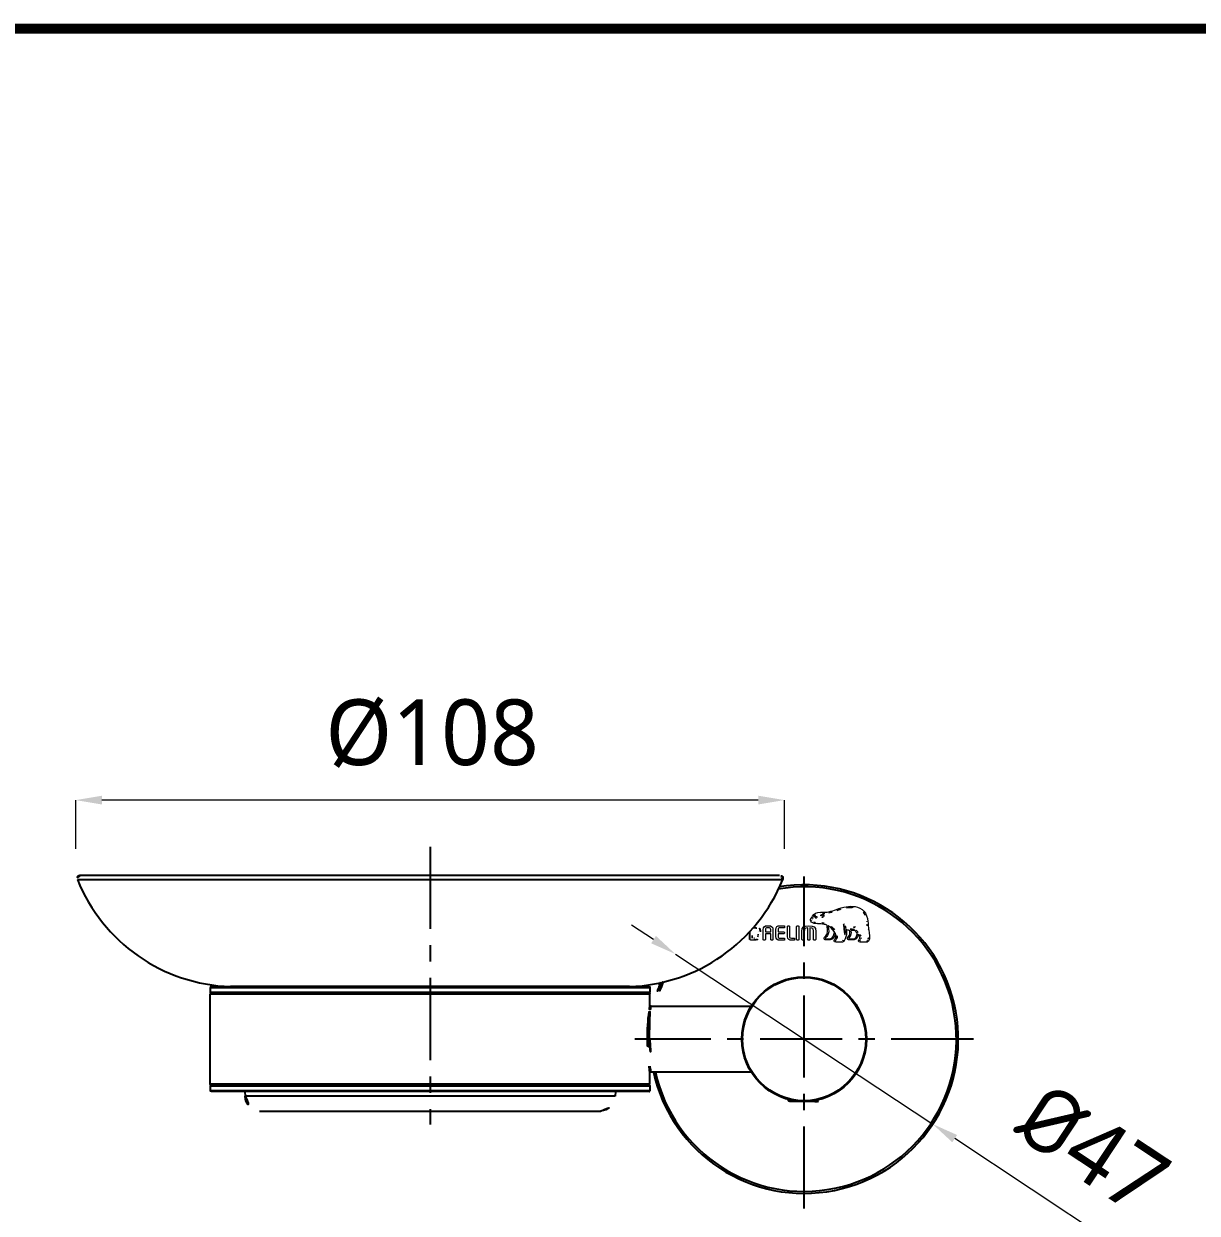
# Model space of a CAD drawing. Extents: x 16296675204 to 16296683393, y -37409618576 to -37409617244.
# Drawn here: x 16296676252.1 to 16296676430.9, y -37409618035.6 to -37409617854.4 of the extents above; entities that cross this region are included whole.
import ezdxf

# ---------------------------------------------------------------- set-up
doc = ezdxf.new("R2010")
doc.units = 0
doc.header["$LTSCALE"] = 10
doc.header["$MEASUREMENT"] = 0
doc.header["$PDMODE"] = 3
doc.header["$PDSIZE"] = -10
doc.linetypes.add('CENTER', pattern=[2, 1.25, -0.25, 0.25, -0.25])
doc.layers.get('0').update_dxf_attribs({"linetype": 'CONTINUOUS'})
doc.layers.get('DEFPOINTS').update_dxf_attribs({"linetype": 'CONTINUOUS'})
doc.layers.add('DEFAULT_1', color=7, linetype='CENTER')
doc.layers.add('레이어 1', color=7, linetype='CONTINUOUS', lineweight=0)
doc.styles.add('Daelim Dimension', font='NanumGothic.ttf')
doc.dimstyles.new('DEFAULT', dxfattribs={"dimscale": 2, "dimtxt": 2, "dimasz": 2, "dimexe": 0, "dimexo": 2, "dimgap": 1, "dimtad": 1, "dimdec": 1, "dimzin": 9, "dimdsep": 46, "dimtxsty": 'Daelim Dimension', "dimcen": 0.5, "dimclrd": 252, "dimclre": 252, "dimclrt": 3, "dimadec": 1, "dimazin": 0, "dimtfac": 1, "dimtdec": 1, "dimtix": 1, "dimtmove": 0, "dimatfit": 3, "dimfxl": 1, "dimtolj": 1, "dimtzin": 1, "dimlwd": 9, "dimlwe": 9, "dimarcsym": 0})

# ---------------------------------------------------------------- blocks, each defined once
blk = doc.blocks.new('*D19')
at = {"color": 5, "lineweight": 9, "transparency": 16777216}
for p, q in [((16296676259.98761, -37409617980.124832), (16296676259.98761, -37409617972.705841)), ((16296676363.98761, -37409617972.705841), (16296676263.98761, -37409617972.705841)), ((16296676367.98761, -37409617980.124832), (16296676367.98761, -37409617972.705841))]:
    blk.add_line(p, q, dxfattribs=at)
at = {"color": 5, "transparency": 16777216}
for points in [[(16296676263.98761, -37409617972.039177), (16296676263.98761, -37409617973.372513), (16296676259.98761, -37409617972.705841)], [(16296676363.98761, -37409617972.039177), (16296676363.98761, -37409617973.372513), (16296676367.98761, -37409617972.705841)]]:
    blk.add_solid(points, dxfattribs=at)
at = {"layer": 'DEFPOINTS', "color": 0, "transparency": 16777216}
for p in [(16296676259.98761, -37409617972.705841), (16296676259.98761, -37409617984.124832), (16296676367.98761, -37409617984.124832)]:
    blk.add_point(p, dxfattribs=at)
at = {"color": 7, "transparency": 16777216, "insert": (16296676314.30879, -37409617957.372513), "char_height": 10, "attachment_point": 2, "line_spacing_factor": 0.9, "style": 'Daelim Dimension'}
blk.add_mtext('\\A1;%%c108', dxfattribs=at)
blk = doc.blocks.new('*D20')
at = {"color": 5, "lineweight": 9, "transparency": 16777216}
for p, q in [((16296676348.04273, -37409617993.966232), (16296676344.705299, -37409617991.761353)), ((16296676351.380171, -37409617996.17112), (16296676390.595051, -37409618022.078529)), ((16296676420.80625, -37409618042.037643), (16296676393.932489, -37409618024.283417))]:
    blk.add_line(p, q, dxfattribs=at)
at = {"color": 5, "transparency": 16777216}
for points in [[(16296676348.41021, -37409617993.409988), (16296676347.675249, -37409617994.522476), (16296676351.380171, -37409617996.17112)], [(16296676394.299971, -37409618023.727173), (16296676393.565001, -37409618024.839661), (16296676390.595051, -37409618022.078529)]]:
    blk.add_solid(points, dxfattribs=at)
at = {"layer": 'DEFPOINTS', "color": 0, "transparency": 16777216}
for p in [(16296676351.380171, -37409617996.17112), (16296676390.595051, -37409618022.078529)]:
    blk.add_point(p, dxfattribs=at)
at = {"color": 7, "transparency": 16777216, "insert": (16296676427.58959, -37409618028.141693), "char_height": 10, "attachment_point": 3, "rotation": 326.549155, "line_spacing_factor": 0.9, "style": 'Daelim Dimension'}
blk.add_mtext('\\A1;{\\fISOCPEUR|b0|i0|c0|p34;%%C}47', dxfattribs=at)

msp = doc.modelspace()

# ---------------------------------------------------------------- linework, layer by layer
at = {"color": 9, "linetype": 'Continuous'}
for p, q in [((16296676260.2519, -37409617984.811096), (16296676367.72332, -37409617984.811096)), ((16296676280.48761, -37409618001.244827), (16296676347.48761, -37409618001.244827)), ((16296676347.48761, -37409618002.004837), (16296676280.48761, -37409618002.004837)), ((16296676344.382441, -37409618001.113121), (16296676283.592779, -37409618001.113121)), ((16296676280.48761, -37409618002.244827), (16296676347.48761, -37409618002.244827)), ((16296676347.48123, -37409618005.013206), (16296676347.47916, -37409618005.029297)), ((16296676347.480881, -37409618013.23378), (16296676347.48283, -37409618013.248894)), ((16296676347.48761, -37409618016.004837), (16296676280.48761, -37409618016.004837)), ((16296676280.48761, -37409618016.244827), (16296676347.48761, -37409618016.244827)), ((16296676347.48761, -37409618017.004837), (16296676280.48761, -37409618017.004837)), ((16296676342.169451, -37409618017.821587), (16296676285.805771, -37409618017.821587))]:
    msp.add_line(p, q, dxfattribs=at)
at = {"color": 7, "linetype": 'Continuous'}
for p, q in [((16296676260.7159, -37409617984.124832), (16296676367.25931, -37409617984.124832)), ((16296676280.48761, -37409618001.244827), (16296676280.48761, -37409618002.004837)), ((16296676280.607611, -37409618001.124832), (16296676347.367611, -37409618001.124832)), ((16296676347.48761, -37409618001.244827), (16296676347.48761, -37409618002.004837)), ((16296676280.48761, -37409618016.004837), (16296676280.48761, -37409618002.244827)), ((16296676280.607611, -37409618002.124832), (16296676347.367611, -37409618002.124832)), ((16296676347.48761, -37409618004.004471), (16296676347.48761, -37409618002.244827)), ((16296676347.607611, -37409618004.124832), (16296676362.91124, -37409618004.124832)), ((16296676347.48761, -37409618016.004837), (16296676347.48761, -37409618014.245193)), ((16296676347.607611, -37409618014.124832), (16296676362.910339, -37409618014.124832)), ((16296676280.48761, -37409618016.244827), (16296676280.48761, -37409618017.004837)), ((16296676280.607611, -37409618016.124832), (16296676347.367611, -37409618016.124832)), ((16296676347.48761, -37409618016.244827), (16296676347.48761, -37409618017.004837)), ((16296676347.367611, -37409618017.124832), (16296676280.607611, -37409618017.124832)), ((16296676285.750771, -37409618017.124832), (16296676285.805771, -37409618017.821587)), ((16296676342.224449, -37409618017.124832), (16296676342.169451, -37409618017.821587)), ((16296676368.58761, -37409618018.345963), (16296676368.59775, -37409618018.334259)), ((16296676368.58761, -37409618018.503601), (16296676368.58761, -37409618018.346024)), ((16296676368.59775, -37409618018.334267), (16296676368.62443, -37409618018.318802)), ((16296676373.004459, -37409618018.384827), (16296676373.004459, -37409618018.517838)), ((16296676287.997169, -37409618020.106667), (16296676339.97805, -37409618020.106667)), ((16296676368.786671, -37409618018.624832), (16296676368.597651, -37409618018.515198)), ((16296676369.809731, -37409618018.524834), (16296676368.62059, -37409618018.524834)), ((16296676373.189051, -37409618018.624832), (16296676368.78628, -37409618018.624832)), ((16296676372.99259, -37409618018.510941), (16296676373.188789, -37409618018.624832))]:
    msp.add_line(p, q, dxfattribs=at)
at = {"color": 1, "linetype": 'CENTER'}
for p, q in [((16296676370.98761, -37409618034.953918), (16296676370.98761, -37409617984.333054)), ((16296676396.77536, -37409618009.124832), (16296676345.19985, -37409618009.124832))]:
    msp.add_line(p, q, dxfattribs=at)
at = {"color": 252, "ltscale": 0.5}
msp.add_line((16296676362.740471, -37409617993.921432), (16296676362.740471, -37409617992.716179), dxfattribs=at)
at = {"color": 252}
msp.add_line((16296676374.92198, -37409617994.007347), (16296676374.92198, -37409617994.007347), dxfattribs=at)
at = {"color": 5, "linetype": 'ByBlock', "lineweight": 200, "const_width": 1.5}
msp.add_lwpolyline([(16296675941.552361, -37409618300.677841), (16296676571.552361, -37409618300.677841), (16296676571.552361, -37409617855.177841), (16296675941.552361, -37409617855.177841)], close=True, dxfattribs=at)
at = {"color": 7, "linetype": 'Continuous'}
msp.add_circle((16296676370.98761, -37409618009.124832), 9.5, dxfattribs=at)
at = {"color": 9, "linetype": 'Continuous'}
msp.add_circle((16296676370.98761, -37409618009.124832), 9.38, dxfattribs=at)
at = {"color": 7, "linetype": 'Continuous'}
for centre, radius, start, end in [((16296676260.7159, -37409617984.624832), 0.5, 90, 201.87255799), ((16296676284.38031, -37409617975.125053), 26, 201.87255799, 268.26432189), ((16296676343.59491, -37409617975.125053), 26, 271.73567811, 338.12744201), ((16296676370.98761, -37409618009.124832), 23.5, 192.312838, 99.458729), ((16296676367.25931, -37409617984.624832), 0.5, 338.12744201, 90), ((16296676280.607611, -37409618001.244827), 0.12, 90, 180), ((16296676280.607611, -37409618002.004837), 0.12, 180, 270), ((16296676283.562481, -37409618002.112663), 1, 85.07314535, 88.26432189), ((16296676344.412729, -37409618002.112663), 1, 91.73567811, 94.92685465), ((16296676347.367611, -37409618001.244827), 0.12, 0, 90), ((16296676347.367611, -37409618002.004837), 0.12, 270, 0), ((16296676370.98761, -37409618009.124832), 23.5, 158.37595452, 167.68806277), ((16296676280.607611, -37409618002.244827), 0.12, 90, 180), ((16296676347.367611, -37409618002.244827), 0.12, 0, 90), ((16296676280.607611, -37409618016.004837), 0.12, 180, 270), ((16296676280.607611, -37409618016.244827), 0.12, 90, 180), ((16296676347.367611, -37409618016.004837), 0.12, 270, 0), ((16296676347.367611, -37409618016.244827), 0.12, 0, 90), ((16296676280.607611, -37409618017.004837), 0.12, 180, 270), ((16296676288.298019, -37409618017.624832), 2.5, 184.51412034, 263.08812195), ((16296676339.6772, -37409618017.624832), 2.5, 276.91187805, 355.48587966), ((16296676347.367611, -37409618017.004837), 0.12, 270, 0)]:
    msp.add_arc(centre, radius, start, end, dxfattribs=at)
at = {"color": 9, "linetype": 'Continuous'}
for centre, radius, start, end in [((16296676370.98761, -37409618009.124832), 23.2, 192.47440056, 99.98779793), ((16296676370.98761, -37409618009.124832), 23.2, 157.81386651, 167.52514902), ((16296676380.375561, -37409618009.247368), 33.165724, 172.6932121, 172.89501778), ((16296676380.50338, -37409618009.263901), 33.294604, 172.44370348, 172.66501808), ((16296676380.4328, -37409618008.996201), 33.22327, 187.35437923, 187.55496777)]:
    msp.add_arc(centre, radius, start, end, dxfattribs=at)
at = {"color": 2, "linetype": 'Continuous'}
msp.add_arc((16296676370.98761, -37409618009.124832), 23.5, 180, 192.312838, dxfattribs=at)
at = {"color": 9, "linetype": 'Continuous'}
for points, knots in [([(16296676347.361469, -37409618004.915367), (16296676347.189871, -37409618006.28624), (16296676347.00878, -37409618009.071831), (16296676347.18026, -37409618011.85836), (16296676347.351021, -37409618013.249908)], [0, 0, 0, 0, 0.4963342329, 1, 1, 1, 1]), ([(16296676347.46451, -37409618005.145233), (16296676347.29562, -37409618006.500183), (16296676347.128281, -37409618009.20507), (16296676347.31045, -37409618011.908501), (16296676347.480881, -37409618013.23378)], [0, 0, 0, 0, 0.5054110626, 1, 1, 1, 1]), ([(16296676347.48761, -37409618004.004837), (16296676347.487169, -37409618004.009804), (16296676347.48344, -37409618004.029343), (16296676347.47756, -37409618004.07341), (16296676347.466299, -37409618004.146271), (16296676347.444019, -37409618004.299812), (16296676347.407301, -37409618004.559174), (16296676347.37779, -37409618004.784973), (16296676347.361469, -37409618004.915367)], [0, 0, 0, 0, 0.0162675511, 0.0647858604, 0.14515217, 0.2568405208, 0.5711459252, 1, 1, 1, 1]), ([(16296676347.6077, -37409618004.124771), (16296676347.60577, -37409618004.141144), (16296676347.594259, -37409618004.205704), (16296676347.573681, -37409618004.350273), (16296676347.538151, -37409618004.58741), (16296676347.51239, -37409618004.776398), (16296676347.4979, -37409618004.885674)], [0, 0, 0, 0, 0.0643113498, 0.2557192891, 0.5698796978, 1, 1, 1, 1]), ([(16296676347.351021, -37409618013.249908), (16296676347.368481, -37409618013.392143), (16296676347.40023, -37409618013.638672), (16296676347.43997, -37409618013.921944), (16296676347.464319, -37409618014.089897), (16296676347.476549, -37409618014.169708), (16296676347.483141, -37409618014.217972), (16296676347.487061, -37409618014.239403), (16296676347.48761, -37409618014.244827)], [0, 0, 0, 0, 0.4280467048, 0.7425219281, 0.8544528029, 0.935024725, 0.9836777937, 1, 1, 1, 1]), ([(16296676347.497919, -37409618013.364197), (16296676347.512409, -37409618013.473473), (16296676347.53863, -37409618013.662376), (16296676347.57275, -37409618013.899689), (16296676347.595739, -37409618014.043823), (16296676347.604731, -37409618014.108704), (16296676347.6077, -37409618014.124893)], [0, 0, 0, 0, 0.4302636852, 0.7444132878, 0.9357431255, 1, 1, 1, 1])]:
    msp.add_open_spline(points, degree=3, knots=knots, dxfattribs=at)
at = {"color": 7, "linetype": 'Continuous'}
for points, knots in [([(16296676347.60771, -37409618004.124771), (16296676347.57707, -37409618004.12471), (16296676347.513109, -37409618004.099327), (16296676347.48774, -37409618004.03537), (16296676347.487671, -37409618004.004738)], [0, 0, 0, 0, 0.4999999972, 1, 1, 1, 1]), ([(16296676347.60771, -37409618014.124893), (16296676347.57707, -37409618014.124962), (16296676347.513109, -37409618014.150337), (16296676347.48774, -37409618014.214287), (16296676347.487671, -37409618014.244926)], [0, 0, 0, 0, 0.4999999972, 1, 1, 1, 1]), ([(16296676369.33884, -37409618018.449539), (16296676369.28265, -37409618018.445427), (16296676369.176519, -37409618018.43734), (16296676369.027269, -37409618018.424568), (16296676368.89826, -37409618018.411827), (16296676368.804079, -37409618018.40078), (16296676368.73987, -37409618018.391708), (16296676368.7003, -37409618018.385307), (16296676368.66662, -37409618018.378929), (16296676368.638901, -37409618018.372589), (16296676368.61721, -37409618018.366287), (16296676368.603001, -37409618018.360764), (16296676368.594851, -37409618018.35601), (16296676368.590031, -37409618018.352249), (16296676368.58761, -37409618018.348358), (16296676368.58761, -37409618018.345963)], [0, 0, 0, 0, 0.2210886036, 0.4176972745, 0.5878398989, 0.7298233461, 0.7898143902, 0.8422921218, 0.88714771, 0.9243199216, 0.9538144889, 0.975743376, 0.9840006273, 0.9906047704, 1, 1, 1, 1]), ([(16296676368.58761, -37409618018.5037), (16296676368.58761, -37409618018.505814), (16296676368.589491, -37409618018.509262), (16296676368.593439, -37409618018.512733), (16296676368.59613, -37409618018.514488), (16296676368.597651, -37409618018.515373)], [0, 0, 0, 0, 0.3988220225, 0.6685054663, 1, 1, 1, 1]), ([(16296676368.597651, -37409618018.515373), (16296676368.6008, -37409618018.517189), (16296676368.608351, -37409618018.52066), (16296676368.616171, -37409618018.523407), (16296676368.62059, -37409618018.524834)], [0, 0, 0, 0, 0.438667632, 1, 1, 1, 1]), ([(16296676368.62059, -37409618018.524834), (16296676368.64159, -37409618018.533981), (16296676368.68906, -37409618018.551743), (16296676368.768539, -37409618018.576218), (16296676368.86272, -37409618018.601082), (16296676368.930599, -37409618018.616837), (16296676368.966881, -37409618018.624832)], [0, 0, 0, 0, 0.1904036283, 0.4208155525, 0.6911478021, 1, 1, 1, 1]), ([(16296676373.008341, -37409618018.624832), (16296676372.94132, -37409618018.619591), (16296676372.789801, -37409618018.609779), (16296676372.42716, -37409618018.590981), (16296676372.131479, -37409618018.579132), (16296676371.92033, -37409618018.571121)], [0, 0, 0, 0, 0.1851051448, 0.4181060114, 1, 1, 1, 1]), ([(16296676372.6416, -37409618018.447258), (16296676372.68535, -37409618018.45208), (16296676372.74753, -37409618018.459473), (16296676372.82559, -37409618018.470627), (16296676372.873619, -37409618018.478493), (16296676372.914261, -37409618018.486328), (16296676372.94739, -37409618018.49411), (16296676372.97286, -37409618018.501823), (16296676372.987049, -37409618018.507767), (16296676372.99259, -37409618018.511002)], [0, 0, 0, 0, 0.3689692793, 0.5248866021, 0.6610483903, 0.7768690108, 0.8718969416, 0.9461311498, 1, 1, 1, 1])]:
    msp.add_open_spline(points, degree=3, knots=knots, dxfattribs=at)
at = {"layer": 'DEFAULT_1', "color": 7, "linetype": 'CENTER'}
msp.add_line((16296676313.98761, -37409617979.811096), (16296676313.98761, -37409618022.15509), dxfattribs=at)
at = {"layer": '레이어 1', "color": 252}
for points, knots in [([(16296676380.949699, -37409617993.548843), (16296676380.94948, -37409617993.547203), (16296676380.81403, -37409617992.361656), (16296676380.81403, -37409617992.361656), (16296676380.763889, -37409617992.00737), (16296676380.75666, -37409617991.818443), (16296676380.750139, -37409617991.650993), (16296676380.750139, -37409617991.650993), (16296676380.71661, -37409617991.182922), (16296676380.71661, -37409617991.182602), (16296676380.645269, -37409617990.541946), (16296676380.437929, -37409617990.024467), (16296676380.10006, -37409617989.646057), (16296676379.370199, -37409617988.825996), (16296676378.230869, -37409617988.817352), (16296676377.403259, -37409617988.953796), (16296676376.8957, -37409617989.037743), (16296676376.410549, -37409617989.203339), (16296676375.941509, -37409617989.363762), (16296676375.941509, -37409617989.363762), (16296676375.92639, -37409617989.369133), (16296676375.92639, -37409617989.369133), (16296676375.55971, -37409617989.494164), (16296676375.143591, -37409617989.636543), (16296676374.73527, -37409617989.723534), (16296676374.454729, -37409617989.783493), (16296676374.10339, -37409617989.786217), (16296676373.79303, -37409617989.787857), (16296676373.79303, -37409617989.787857), (16296676373.485861, -37409617989.791603), (16296676373.485861, -37409617989.791603), (16296676372.895611, -37409617989.806183), (16296676372.49358, -37409617990.010559), (16296676372.29052, -37409617990.398827), (16296676372.29052, -37409617990.398827), (16296676372.28137, -37409617990.415581), (16296676372.28137, -37409617990.415581), (16296676372.24778, -37409617990.474449), (16296676372.197969, -37409617990.524422), (16296676372.15337, -37409617990.56913), (16296676372.104219, -37409617990.618668), (16296676372.04882, -37409617990.674217), (16296676372.006519, -37409617990.746101), (16296676371.96405, -37409617990.818123), (16296676371.942631, -37409617990.891098), (16296676371.942631, -37409617990.962761), (16296676371.942631, -37409617991.023041), (16296676371.95775, -37409617991.082207), (16296676371.98811, -37409617991.138763), (16296676372.11359, -37409617991.375687), (16296676372.4715, -37409617991.503578), (16296676372.685089, -37409617991.518806), (16296676372.685089, -37409617991.518806), (16296676372.9995, -37409617991.538551), (16296676373.007, -37409617991.5392), (16296676373.32136, -37409617991.556953), (16296676373.751881, -37409617991.581833), (16296676374.00322, -37409617991.626213), (16296676374.150181, -37409617991.652184), (16296676374.31719, -37409617991.704903), (16296676374.47105, -37409617991.777328), (16296676374.48201, -37409617991.81723), (16296676374.561899, -37409617992.172401), (16296676374.561899, -37409617992.609009), (16296676374.561899, -37409617992.609009), (16296676374.5585, -37409617992.747528), (16296676374.5585, -37409617992.747528), (16296676374.53533, -37409617993.207901), (16296676374.33462, -37409617993.368767), (16296676374.18755, -37409617993.486473), (16296676374.17264, -37409617993.498207), (16296676374.041571, -37409617993.607033), (16296676374.03215, -37409617993.737984), (16296676374.025471, -37409617993.812073), (16296676374.046671, -37409617993.879578), (16296676374.09166, -37409617993.928123), (16296676374.140421, -37409617993.980721), (16296676374.21456, -37409617994.007347), (16296676374.311609, -37409617994.007347), (16296676374.311609, -37409617994.007347), (16296676374.950279, -37409617994.007347), (16296676374.950279, -37409617994.007347), (16296676375.42831, -37409617994.007347), (16296676375.664801, -37409617993.492622), (16296676375.73674, -37409617993.010422), (16296676375.73674, -37409617993.010422), (16296676375.73822, -37409617992.942589), (16296676375.73822, -37409617992.942589), (16296676375.73822, -37409617992.942589), (16296676375.757959, -37409617992.976562), (16296676375.757959, -37409617992.976562), (16296676375.81926, -37409617993.112999), (16296676375.85615, -37409617993.27607), (16296676375.85615, -37409617993.398911), (16296676375.85615, -37409617993.571297), (16296676375.802771, -37409617993.721878), (16296676375.701401, -37409617993.834084), (16296676375.675819, -37409617993.859413), (16296676375.547979, -37409617993.991913), (16296676375.547979, -37409617994.124184), (16296676375.547979, -37409617994.124184), (16296676375.549129, -37409617994.145988), (16296676375.549129, -37409617994.145988), (16296676375.567261, -37409617994.302261), (16296676375.693729, -37409617994.37207), (16296676375.811211, -37409617994.37207), (16296676375.811211, -37409617994.37207), (16296676376.71883, -37409617994.37207), (16296676376.71883, -37409617994.37207), (16296676376.88265, -37409617994.37207), (16296676377.013229, -37409617994.298309), (16296676377.09712, -37409617994.159142), (16296676377.328079, -37409617993.775688), (16296676377.44512, -37409617993.359253), (16296676377.44512, -37409617992.921768), (16296676377.44512, -37409617992.785217), (16296676377.432249, -37409617992.639473), (16296676377.40704, -37409617992.488243), (16296676377.40704, -37409617992.488243), (16296676377.40485, -37409617992.476181), (16296676377.40485, -37409617992.476181), (16296676377.40485, -37409617992.476181), (16296676377.416901, -37409617992.478699), (16296676377.416901, -37409617992.478699), (16296676377.5261, -37409617992.499847), (16296676377.701771, -37409617992.530312), (16296676377.918871, -37409617992.553772), (16296676377.918871, -37409617992.553772), (16296676377.925171, -37409617992.554527), (16296676377.925171, -37409617992.554527), (16296676377.925171, -37409617992.554527), (16296676377.95438, -37409617992.720886), (16296676377.95438, -37409617992.720886), (16296676377.95438, -37409617992.720886), (16296676377.960791, -37409617992.760353), (16296676377.960791, -37409617992.761002), (16296676377.960791, -37409617992.761002), (16296676377.96944, -37409617992.90818), (16296676377.96944, -37409617992.90818), (16296676377.96944, -37409617993.261391), (16296676377.80901, -37409617993.415031), (16296676377.722759, -37409617993.497437), (16296676377.72155, -37409617993.498543), (16296676377.601231, -37409617993.620827), (16296676377.58819, -37409617993.729317), (16296676377.58819, -37409617993.729317), (16296676377.584021, -37409617993.762642), (16296676377.584021, -37409617993.762642), (16296676377.584021, -37409617993.79673), (16296676377.592779, -37409617993.863571), (16296676377.652399, -37409617993.925163), (16296676377.704901, -37409617993.979851), (16296676377.78616, -37409617994.007347), (16296676377.894211, -37409617994.007347), (16296676377.894211, -37409617994.007347), (16296676378.60128, -37409617994.007347), (16296676378.60128, -37409617994.007347), (16296676379.030701, -37409617994.007347), (16296676379.15996, -37409617993.46138), (16296676379.21207, -37409617993.155411), (16296676379.21207, -37409617993.155411), (16296676379.214479, -37409617993.123848), (16296676379.214479, -37409617993.123848), (16296676379.214479, -37409617993.123848), (16296676379.23147, -37409617993.146973), (16296676379.23147, -37409617993.146973), (16296676379.330481, -37409617993.273438), (16296676379.41733, -37409617993.41404), (16296676379.459129, -37409617993.501503), (16296676379.48111, -37409617993.546967), (16296676379.492941, -37409617993.597504), (16296676379.492941, -37409617993.648117), (16296676379.492941, -37409617993.648117), (16296676379.47694, -37409617993.750473), (16296676379.47694, -37409617993.750473), (16296676379.46039, -37409617993.806038), (16296676379.42248, -37409617993.857224), (16296676379.385389, -37409617993.906754), (16296676379.330971, -37409617993.97744), (16296676379.27486, -37409617994.050751), (16296676379.27486, -37409617994.13974), (16296676379.27486, -37409617994.13974), (16296676379.280121, -37409617994.188728), (16296676379.280121, -37409617994.188728), (16296676379.305981, -37409617994.306847), (16296676379.401711, -37409617994.37207), (16296676379.54949, -37409617994.37207), (16296676379.54949, -37409617994.37207), (16296676380.457979, -37409617994.37207), (16296676380.457979, -37409617994.37207), (16296676380.477921, -37409617994.37207), (16296676380.65546, -37409617994.367683), (16296676380.794519, -37409617994.217216), (16296676380.905531, -37409617994.097), (16296676380.959459, -37409617993.931732), (16296676380.959459, -37409617993.712334), (16296676380.959459, -37409617993.712334), (16296676380.94981, -37409617993.549606), (16296676380.949699, -37409617993.548843)], [0, 0, 0, 0, 1, 1, 1, 2, 2, 2, 3, 3, 3, 4, 4, 4, 5, 5, 5, 6, 6, 6, 7, 7, 7, 8, 8, 8, 9, 9, 9, 10, 10, 10, 11, 11, 11, 12, 12, 12, 13, 13, 13, 14, 14, 14, 15, 15, 15, 16, 16, 16, 17, 17, 17, 18, 18, 18, 19, 19, 19, 20, 20, 20, 21, 21, 21, 22, 22, 22, 23, 23, 23, 24, 24, 24, 25, 25, 25, 26, 26, 26, 27, 27, 27, 28, 28, 28, 29, 29, 29, 30, 30, 30, 31, 31, 31, 32, 32, 32, 33, 33, 33, 34, 34, 34, 35, 35, 35, 36, 36, 36, 37, 37, 37, 38, 38, 38, 39, 39, 39, 40, 40, 40, 41, 41, 41, 42, 42, 42, 43, 43, 43, 44, 44, 44, 45, 45, 45, 46, 46, 46, 47, 47, 47, 48, 48, 48, 49, 49, 49, 50, 50, 50, 51, 51, 51, 52, 52, 52, 53, 53, 53, 54, 54, 54, 55, 55, 55, 56, 56, 56, 57, 57, 57, 58, 58, 58, 59, 59, 59, 60, 60, 60, 61, 61, 61, 62, 62, 62, 63, 63, 63, 64, 64, 64, 65, 65, 65, 66, 66, 66, 66]), ([(16296676372.66964, -37409617990.48288), (16296676372.66964, -37409617990.48288), (16296676372.8018, -37409617990.423157), (16296676372.96553, -37409617990.486267), (16296676372.96553, -37409617990.486267), (16296676372.9858, -37409617990.494926), (16296676372.959391, -37409617990.53231), (16296676372.879669, -37409617990.639481), (16296676372.80109, -37409617990.662613), (16296676372.80109, -37409617990.662613), (16296676372.80109, -37409617990.662613), (16296676372.74416, -37409617990.682663), (16296676372.71216, -37409617990.643867), (16296676372.647499, -37409617990.568031), (16296676372.645531, -37409617990.523872), (16296676372.645531, -37409617990.523872), (16296676372.645531, -37409617990.523872), (16296676372.63884, -37409617990.491096), (16296676372.66964, -37409617990.48288)], [0, 0, 0, 0, 1, 1, 1, 2, 2, 2, 3, 3, 3, 4, 4, 4, 5, 5, 5, 6, 6, 6, 6]), ([(16296676373.5418, -37409617990.239822), (16296676373.522011, -37409617990.261414), (16296676373.520479, -37409617990.29734), (16296676373.5418, -37409617990.316299), (16296676373.562189, -37409617990.334717), (16296676373.597521, -37409617990.329903), (16296676373.61725, -37409617990.308189), (16296676373.627769, -37409617990.29734), (16296676373.736259, -37409617990.168587), (16296676373.829849, -37409617990.234444), (16296676373.86404, -37409617990.259003), (16296676373.87818, -37409617990.293854), (16296676373.87314, -37409617990.338882), (16296676373.865141, -37409617990.411087), (16296676373.802509, -37409617990.493073), (16296676373.75873, -37409617990.521133), (16296676373.73424, -37409617990.536041), (16296676373.718069, -37409617990.568031), (16296676373.729691, -37409617990.593903), (16296676373.74119, -37409617990.619637), (16296676373.77396, -37409617990.627319), (16296676373.800261, -37409617990.615044), (16296676373.87862, -37409617990.577568), (16296676373.977421, -37409617990.452423), (16296676373.99095, -37409617990.335709), (16296676373.999929, -37409617990.254387), (16296676373.96344, -37409617990.187973), (16296676373.898451, -37409617990.143158), (16296676373.75873, -37409617990.043983), (16296676373.60037, -37409617990.176682), (16296676373.5418, -37409617990.239822)], [0, 0, 0, 0, 1, 1, 1, 2, 2, 2, 3, 3, 3, 4, 4, 4, 5, 5, 5, 6, 6, 6, 7, 7, 7, 8, 8, 8, 9, 9, 9, 10, 10, 10, 10]), ([(16296676373.523939, -37409617990.336578), (16296676373.523939, -37409617990.336578), (16296676373.523939, -37409617990.336578), (16296676373.523939, -37409617990.336578), (16296676373.523939, -37409617990.336578), (16296676373.523939, -37409617990.336578), (16296676373.523939, -37409617990.336578)], [0, 0, 0, 0, 1, 1, 1, 2, 2, 2, 2]), ([(16296676363.24151, -37409617992.154762), (16296676363.33802, -37409617992.150269), (16296676363.421961, -37409617992.149277), (16296676363.423229, -37409617992.149277), (16296676363.822981, -37409617992.149277), (16296676364.001329, -37409617992.339203), (16296676364.001329, -37409617992.764839)], [3.3472937124, 3.3472937124, 3.3472937124, 3.3472937124, 4, 4, 4, 5, 5, 5, 5]), ([(16296676365.578659, -37409617991.850761), (16296676365.578659, -37409617991.850761), (16296676365.409981, -37409617991.850761), (16296676365.409981, -37409617991.850761), (16296676364.94916, -37409617991.850761), (16296676364.74371, -37409617992.042427), (16296676364.74371, -37409617992.47245), (16296676364.74371, -37409617992.47245), (16296676364.74371, -37409617993.943573), (16296676364.74371, -37409617993.943573), (16296676364.74371, -37409617993.9953), (16296676364.78574, -37409617994.039131), (16296676364.83535, -37409617994.039131), (16296676364.83535, -37409617994.039131), (16296676364.996281, -37409617994.039131), (16296676364.996281, -37409617994.039131), (16296676365.053329, -37409617994.039131), (16296676365.08746, -37409617993.9907), (16296676365.08746, -37409617993.943573), (16296676365.08746, -37409617993.943573), (16296676365.08746, -37409617993.098213), (16296676365.08746, -37409617993.065224), (16296676365.08746, -37409617993.065224), (16296676365.90094, -37409617993.065224), (16296676365.90094, -37409617993.065224), (16296676365.90094, -37409617993.098213), (16296676365.90094, -37409617993.943573), (16296676365.90094, -37409617993.943573), (16296676365.90094, -37409617993.996277), (16296676365.942499, -37409617994.039131), (16296676365.99371, -37409617994.039131), (16296676365.99371, -37409617994.039131), (16296676366.15266, -37409617994.039131), (16296676366.15266, -37409617994.039131), (16296676366.208389, -37409617994.039131), (16296676366.24589, -37409617993.9897), (16296676366.24589, -37409617993.943573), (16296676366.24589, -37409617993.943573), (16296676366.24589, -37409617992.47245), (16296676366.24589, -37409617992.47245), (16296676366.24589, -37409617992.042427), (16296676366.04003, -37409617991.850761), (16296676365.578659, -37409617991.850761)], [0, 0, 0, 0, 1, 1, 1, 2, 2, 2, 3, 3, 3, 4, 4, 4, 5, 5, 5, 6, 6, 6, 7, 7, 7, 8, 8, 8, 9, 9, 9, 10, 10, 10, 11, 11, 11, 12, 12, 12, 13, 13, 13, 14, 14, 14, 14]), ([(16296676365.90094, -37409617992.762527), (16296676365.90094, -37409617992.762527), (16296676365.08746, -37409617992.762527), (16296676365.08746, -37409617992.762527), (16296676365.08746, -37409617992.7323), (16296676365.08746, -37409617992.47245), (16296676365.08746, -37409617992.47245), (16296676365.08746, -37409617992.201218), (16296676365.168091, -37409617992.155197), (16296676365.409981, -37409617992.155197), (16296676365.409981, -37409617992.155197), (16296676365.578659, -37409617992.155197), (16296676365.578659, -37409617992.155197), (16296676365.820419, -37409617992.155197), (16296676365.90094, -37409617992.201218), (16296676365.90094, -37409617992.47245), (16296676365.90094, -37409617992.47245), (16296676365.90094, -37409617992.7323), (16296676365.90094, -37409617992.762527)], [0, 0, 0, 0, 1, 1, 1, 2, 2, 2, 3, 3, 3, 4, 4, 4, 5, 5, 5, 6, 6, 6, 6]), ([(16296676366.683069, -37409617992.412949), (16296676366.683069, -37409617992.412949), (16296676366.683069, -37409617993.495911), (16296676366.683069, -37409617993.495911), (16296676366.683069, -37409617993.874748), (16296676366.89946, -37409617994.058746), (16296676367.344709, -37409617994.058746), (16296676367.54125, -37409617994.058746), (16296676367.80876, -37409617994.055138), (16296676367.91572, -37409617994.045174), (16296676367.91419, -37409617994.045174), (16296676367.967581, -37409617994.040009), (16296676367.967581, -37409617994.040009), (16296676367.967581, -37409617994.040009), (16296676367.98304, -37409617994.038483), (16296676367.98304, -37409617994.038483), (16296676367.98304, -37409617994.038483), (16296676367.98304, -37409617993.748734), (16296676367.98304, -37409617993.748734), (16296676367.98304, -37409617993.748734), (16296676367.347151, -37409617993.748734), (16296676367.347151, -37409617993.748734), (16296676367.02857, -37409617993.748734), (16296676367.02857, -37409617993.658859), (16296676367.02857, -37409617993.495911), (16296676367.02857, -37409617993.495911), (16296676367.02857, -37409617993.094597), (16296676367.02857, -37409617993.063248), (16296676367.06131, -37409617993.063248), (16296676367.883341, -37409617993.063248), (16296676367.883341, -37409617993.063248), (16296676367.93717, -37409617993.063248), (16296676367.98103, -37409617993.020523), (16296676367.98103, -37409617992.967911), (16296676367.98103, -37409617992.967911), (16296676367.98103, -37409617992.860512), (16296676367.98103, -37409617992.860512), (16296676367.98103, -37409617992.807579), (16296676367.93717, -37409617992.764732), (16296676367.883341, -37409617992.764732), (16296676367.883341, -37409617992.764732), (16296676367.06131, -37409617992.764732), (16296676367.02857, -37409617992.764732), (16296676367.02857, -37409617992.733597), (16296676367.02857, -37409617992.412949), (16296676367.02857, -37409617992.412949), (16296676367.02857, -37409617992.250214), (16296676367.02857, -37409617992.160568), (16296676367.347151, -37409617992.160568), (16296676367.347151, -37409617992.160568), (16296676367.98279, -37409617992.163094), (16296676367.98279, -37409617992.163094), (16296676367.98279, -37409617992.163094), (16296676367.98279, -37409617991.875076), (16296676367.98279, -37409617991.875076), (16296676367.98279, -37409617991.875076), (16296676367.915359, -37409617991.867859), (16296676367.915359, -37409617991.867859), (16296676367.790291, -37409617991.856583), (16296676367.503559, -37409617991.850761), (16296676367.344709, -37409617991.850761), (16296676366.89946, -37409617991.850761), (16296676366.683069, -37409617992.034538), (16296676366.683069, -37409617992.412949)], [0, 0, 0, 0, 1, 1, 1, 2, 2, 2, 3, 3, 3, 4, 4, 4, 5, 5, 5, 6, 6, 6, 7, 7, 7, 8, 8, 8, 9, 9, 9, 10, 10, 10, 11, 11, 11, 12, 12, 12, 13, 13, 13, 14, 14, 14, 15, 15, 15, 16, 16, 16, 17, 17, 17, 18, 18, 18, 19, 19, 19, 20, 20, 20, 21, 21, 21, 21]), ([(16296676368.53508, -37409617991.870377), (16296676368.48188, -37409617991.870377), (16296676368.43679, -37409617991.91433), (16296676368.43679, -37409617991.966476), (16296676368.43679, -37409617991.966476), (16296676368.43679, -37409617993.495911), (16296676368.43679, -37409617993.495911), (16296676368.43679, -37409617993.994637), (16296676368.77717, -37409617994.058746), (16296676369.07349, -37409617994.058746), (16296676369.29092, -37409617994.058746), (16296676369.346701, -37409617994.049538), (16296676369.411079, -37409617994.038803), (16296676369.411079, -37409617994.038803), (16296676369.44862, -37409617994.03289), (16296676369.44862, -37409617994.03289), (16296676369.448059, -37409617994.033112), (16296676369.49831, -37409617994.026863), (16296676369.49831, -37409617994.026863), (16296676369.49831, -37409617994.026863), (16296676369.51322, -37409617994.024887), (16296676369.51322, -37409617994.024887), (16296676369.51322, -37409617994.024887), (16296676369.51322, -37409617993.748734), (16296676369.51322, -37409617993.748734), (16296676369.51322, -37409617993.748734), (16296676369.07678, -37409617993.748734), (16296676369.07678, -37409617993.748734), (16296676368.781549, -37409617993.748734), (16296676368.781549, -37409617993.637283), (16296676368.781549, -37409617993.529114), (16296676368.781549, -37409617993.529114), (16296676368.781549, -37409617991.966476), (16296676368.781549, -37409617991.966476), (16296676368.781549, -37409617991.91433), (16296676368.736839, -37409617991.870377), (16296676368.6838, -37409617991.870377), (16296676368.6838, -37409617991.870377), (16296676368.53508, -37409617991.870377), (16296676368.53508, -37409617991.870377)], [0, 0, 0, 0, 1, 1, 1, 2, 2, 2, 3, 3, 3, 4, 4, 4, 5, 5, 5, 6, 6, 6, 7, 7, 7, 8, 8, 8, 9, 9, 9, 10, 10, 10, 11, 11, 11, 12, 12, 12, 13, 13, 13, 13]), ([(16296676369.939899, -37409617991.870377), (16296676369.882481, -37409617991.870377), (16296676369.848181, -37409617991.917839), (16296676369.848181, -37409617991.963638), (16296676369.848181, -37409617991.963638), (16296676369.848181, -37409617993.943573), (16296676369.848181, -37409617993.943573), (16296676369.848181, -37409617993.996277), (16296676369.889391, -37409617994.039131), (16296676369.939899, -37409617994.039131), (16296676369.939899, -37409617994.039131), (16296676370.10055, -37409617994.039131), (16296676370.10055, -37409617994.039131), (16296676370.158091, -37409617994.039131), (16296676370.19245, -37409617993.9907), (16296676370.19245, -37409617993.943573), (16296676370.19245, -37409617993.943573), (16296676370.19245, -37409617991.963638), (16296676370.19245, -37409617991.963638), (16296676370.19245, -37409617991.911362), (16296676370.15218, -37409617991.870377), (16296676370.10055, -37409617991.870377), (16296676370.10055, -37409617991.870377), (16296676369.939899, -37409617991.870377), (16296676369.939899, -37409617991.870377)], [0, 0, 0, 0, 1, 1, 1, 2, 2, 2, 3, 3, 3, 4, 4, 4, 5, 5, 5, 6, 6, 6, 7, 7, 7, 8, 8, 8, 8]), ([(16296676370.655519, -37409617992.724953), (16296676370.655519, -37409617992.724953), (16296676370.655519, -37409617993.943573), (16296676370.655519, -37409617993.943573), (16296676370.655519, -37409617993.996277), (16296676370.696939, -37409617994.039131), (16296676370.747789, -37409617994.039131), (16296676370.747789, -37409617994.039131), (16296676370.910851, -37409617994.039131), (16296676370.910851, -37409617994.039131), (16296676370.96839, -37409617994.039131), (16296676371.0028, -37409617993.9907), (16296676371.0028, -37409617993.943573), (16296676371.0028, -37409617993.943573), (16296676371.0028, -37409617992.755081), (16296676371.0028, -37409617992.755081), (16296676371.0028, -37409617992.231033), (16296676371.091681, -37409617992.180069), (16296676371.534849, -37409617992.178871), (16296676371.534849, -37409617992.21109), (16296676371.534849, -37409617993.943573), (16296676371.534849, -37409617993.943573), (16296676371.534849, -37409617993.99826), (16296676371.5742, -37409617994.039131), (16296676371.62636, -37409617994.039131), (16296676371.62636, -37409617994.039131), (16296676371.786579, -37409617994.039131), (16296676371.786579, -37409617994.039131), (16296676371.843889, -37409617994.039131), (16296676371.878189, -37409617993.9907), (16296676371.878189, -37409617993.943573), (16296676371.878189, -37409617993.943573), (16296676371.878189, -37409617992.216461), (16296676371.878189, -37409617992.182259), (16296676372.085529, -37409617992.183037), (16296676372.23118, -37409617992.200127), (16296676372.31003, -37409617992.278923), (16296676372.393089, -37409617992.361893), (16296676372.409309, -37409617992.516617), (16296676372.409309, -37409617992.755081), (16296676372.409309, -37409617992.755081), (16296676372.409309, -37409617993.943573), (16296676372.409309, -37409617993.943573), (16296676372.409309, -37409617993.9953), (16296676372.45167, -37409617994.039131), (16296676372.501751, -37409617994.039131), (16296676372.501751, -37409617994.039131), (16296676372.66559, -37409617994.039131), (16296676372.66559, -37409617994.039131), (16296676372.722401, -37409617994.039131), (16296676372.75753, -37409617993.989594), (16296676372.75753, -37409617993.943573), (16296676372.75753, -37409617993.943573), (16296676372.75753, -37409617992.724953), (16296676372.75753, -37409617992.724953), (16296676372.75753, -37409617991.986328), (16296676372.495621, -37409617991.861183), (16296676371.708441, -37409617991.861183), (16296676370.918421, -37409617991.861183), (16296676370.655519, -37409617991.986328), (16296676370.655519, -37409617992.724953)], [0, 0, 0, 0, 1, 1, 1, 2, 2, 2, 3, 3, 3, 4, 4, 4, 5, 5, 5, 6, 6, 6, 7, 7, 7, 8, 8, 8, 9, 9, 9, 10, 10, 10, 11, 11, 11, 12, 12, 12, 13, 13, 13, 14, 14, 14, 15, 15, 15, 16, 16, 16, 17, 17, 17, 18, 18, 18, 19, 19, 19, 20, 20, 20, 20]), ([(16296676374.950279, -37409617993.837601), (16296676374.950279, -37409617993.837601), (16296676374.311609, -37409617993.837601), (16296676374.311609, -37409617993.837601), (16296676374.26371, -37409617993.837601), (16296676374.2122, -37409617993.798141), (16296676374.2122, -37409617993.739853), (16296676374.2122, -37409617993.70446), (16296676374.241899, -37409617993.660606), (16296676374.29604, -37409617993.617104), (16296676374.45768, -37409617993.488342), (16296676374.70261, -37409617993.293503), (16296676374.729139, -37409617992.755524), (16296676374.729139, -37409617992.755524), (16296676374.7328, -37409617992.60878), (16296676374.7328, -37409617992.60878), (16296676374.7328, -37409617992.379967), (16296676374.68037, -37409617992.103691), (16296676374.630619, -37409617991.856789), (16296676374.630619, -37409617991.856789), (16296676374.622499, -37409617991.831589), (16296676374.622499, -37409617991.831589), (16296676374.622499, -37409617991.831589), (16296676374.64344, -37409617991.847923), (16296676374.64344, -37409617991.847923), (16296676374.738661, -37409617991.90654), (16296676375.260309, -37409617992.260071), (16296676375.630501, -37409617992.782379), (16296676375.599819, -37409617993.02961), (16296676375.460421, -37409617993.837601), (16296676374.950279, -37409617993.837601)], [0, 0, 0, 0, 1, 1, 1, 2, 2, 2, 3, 3, 3, 4, 4, 4, 5, 5, 5, 6, 6, 6, 7, 7, 7, 8, 8, 8, 9, 9, 9, 10, 10, 10, 10]), ([(16296676376.96386, -37409617991.667313), (16296676376.976351, -37409617991.688904), (16296676377.27038, -37409617992.203972), (16296676377.27038, -37409617992.886162), (16296676377.27038, -37409617993.306976), (16296676377.1598, -37409617993.704002), (16296676376.941719, -37409617994.066093)], [24, 24, 24, 24, 25, 25, 25, 26, 26, 26, 26]), ([(16296676378.60128, -37409617993.837601), (16296676378.60128, -37409617993.837601), (16296676377.873671, -37409617993.837601), (16296676377.873671, -37409617993.837601), (16296676377.81986, -37409617993.837601), (16296676377.77734, -37409617993.79464), (16296676377.77734, -37409617993.739853), (16296676377.77734, -37409617993.701599), (16296676377.810539, -37409617993.652946), (16296676377.84194, -37409617993.619507), (16296676377.989941, -37409617993.477821), (16296676378.141331, -37409617993.282753), (16296676378.141331, -37409617992.91246), (16296676378.141331, -37409617992.91246), (16296676378.131969, -37409617992.744232), (16296676378.131969, -37409617992.743584), (16296676378.131969, -37409617992.743584), (16296676378.105221, -37409617992.579964), (16296676378.105221, -37409617992.579964), (16296676378.105221, -37409617992.579964), (16296676378.103359, -37409617992.569656), (16296676378.103359, -37409617992.569656), (16296676378.103359, -37409617992.569656), (16296676378.1141, -37409617992.570427), (16296676378.1141, -37409617992.570427), (16296676378.249769, -37409617992.580177), (16296676378.513769, -37409617992.594872), (16296676378.76582, -37409617992.582932), (16296676378.829821, -37409617992.684731), (16296676378.932949, -37409617992.815689), (16296676379.083521, -37409617992.99015), (16296676379.076611, -37409617993.07695), (16296676379.004721, -37409617993.837601), (16296676378.60128, -37409617993.837601)], [0, 0, 0, 0, 1, 1, 1, 2, 2, 2, 3, 3, 3, 4, 4, 4, 5, 5, 5, 6, 6, 6, 7, 7, 7, 8, 8, 8, 9, 9, 9, 10, 10, 10, 11, 11, 11, 11]), ([(16296676362.837589, -37409617994.031143), (16296676362.92452, -37409617994.045593), (16296676363.20388, -37409617994.058746), (16296676363.42304, -37409617994.058746), (16296676364.02632, -37409617994.058746), (16296676364.34506, -37409617993.742493), (16296676364.34506, -37409617993.144447)], [4, 4, 4, 4, 5, 5, 5, 6, 6, 6, 6]), ([(16296676375.83959, -37409617994.191681), (16296676375.81044, -37409617994.191681), (16296676375.74962, -37409617994.171181), (16296676375.74962, -37409617994.10762), (16296676375.74962, -37409617994.072563), (16296676375.78211, -37409617994.015022), (16296676375.83625, -37409617993.954422)], [28, 28, 28, 28, 29, 29, 29, 30, 30, 30, 30]), ([(16296676379.492451, -37409617994.167473), (16296676379.47891, -37409617994.154198), (16296676379.47234, -37409617994.134041), (16296676379.47234, -37409617994.109047), (16296676379.47234, -37409617994.058746), (16296676379.50906, -37409617994.012497), (16296676379.548071, -37409617993.963409)], [3, 3, 3, 3, 4, 4, 4, 5, 5, 5, 5])]:
    msp.add_open_spline(points, degree=3, knots=knots, dxfattribs=at)
for points in [[(16296676376.004749, -37409617989.533188), (16296676376.466881, -37409617989.375168), (16296676376.94479, -37409617989.211761), (16296676377.433331, -37409617989.13221)], [(16296676377.433331, -37409617989.13221), (16296676378.2152, -37409617989.002792), (16296676379.288891, -37409617989.007057), (16296676379.96439, -37409617989.765411)], [(16296676372.148821, -37409617991.054482), (16296676372.11194, -37409617990.986), (16296676372.11611, -37409617990.916527), (16296676372.16235, -37409617990.836639)], [(16296676372.16235, -37409617990.836639), (16296676372.19145, -37409617990.788406), (16296676372.2314, -37409617990.746986), (16296676372.281639, -37409617990.696579)], [(16296676372.281639, -37409617990.696579), (16296676372.3372, -37409617990.640358), (16296676372.39435, -37409617990.582169), (16296676372.43885, -37409617990.505463)], [(16296676372.43885, -37409617990.505463), (16296676372.43885, -37409617990.505463), (16296676372.451611, -37409617990.481453), (16296676372.451611, -37409617990.481453)], [(16296676372.451611, -37409617990.481453), (16296676372.62142, -37409617990.156639), (16296676372.97123, -37409617989.98513), (16296676373.49172, -37409617989.971329)], [(16296676373.49172, -37409617989.971329), (16296676373.49172, -37409617989.971329), (16296676373.78525, -37409617989.968033), (16296676373.78525, -37409617989.968033)], [(16296676373.78525, -37409617989.968033), (16296676374.10755, -37409617989.966393), (16296676374.473249, -37409617989.964523), (16296676374.773729, -37409617989.899857)], [(16296676374.773729, -37409617989.899857), (16296676375.195761, -37409617989.809143), (16296676375.61915, -37409617989.664467), (16296676375.9928, -37409617989.53714)], [(16296676375.9928, -37409617989.53714), (16296676375.9928, -37409617989.53714), (16296676376.004749, -37409617989.533188), (16296676376.004749, -37409617989.533188)], [(16296676379.96439, -37409617989.765411), (16296676380.276621, -37409617990.116524), (16296676380.468941, -37409617990.599373), (16296676380.53513, -37409617991.200897)], [(16296676380.53031, -37409617991.196861), (16296676380.535681, -37409617991.208794), (16296676380.54072, -37409617991.276314), (16296676380.56855, -37409617991.658981)], [(16296676380.53513, -37409617991.200897), (16296676380.53513, -37409617991.200897), (16296676380.53261, -37409617991.198936), (16296676380.53031, -37409617991.196861)], [(16296676363.08736, -37409617993.754433), (16296676363.08736, -37409617993.754433), (16296676363.08736, -37409617992.738091), (16296676363.08736, -37409617992.330978)], [(16296676364.001329, -37409617992.764839), (16296676364.001329, -37409617992.764839), (16296676364.001329, -37409617993.144447), (16296676364.001329, -37409617993.144447)], [(16296676364.34506, -37409617992.764839), (16296676364.34506, -37409617992.166817), (16296676364.02632, -37409617991.850761), (16296676363.42304, -37409617991.850761)], [(16296676372.69644, -37409617991.339737), (16296676372.5229, -37409617991.326492), (16296676372.236111, -37409617991.219757), (16296676372.148821, -37409617991.054482)], [(16296676373.034571, -37409617991.35981), (16296676373.034571, -37409617991.35981), (16296676372.69644, -37409617991.339737), (16296676372.69644, -37409617991.339737)], [(16296676374.03533, -37409617991.448242), (16296676373.783279, -37409617991.40419), (16296676373.369089, -37409617991.379639), (16296676373.034571, -37409617991.35981)], [(16296676375.63987, -37409617992.489326), (16296676375.30047, -37409617992.084412), (16296676374.746559, -37409617991.574806), (16296676374.03533, -37409617991.448242)], [(16296676375.83625, -37409617993.954422), (16296676376.20266, -37409617993.546432), (16296676375.99127, -37409617992.909157), (16296676375.63987, -37409617992.489326)], [(16296676376.948629, -37409617991.613388), (16296676376.948629, -37409617991.613388), (16296676376.96386, -37409617991.667313), (16296676376.96386, -37409617991.667313)], [(16296676376.95093, -37409617991.593353), (16296676376.95093, -37409617991.593353), (16296676376.948629, -37409617991.613388), (16296676376.948629, -37409617991.613388)], [(16296676376.98205, -37409617991.550926), (16296676376.978001, -37409617991.556953), (16296676376.969561, -37409617991.568359), (16296676376.95093, -37409617991.593353)], [(16296676377.03619, -37409617991.542923), (16296676377.03619, -37409617991.542923), (16296676376.98797, -37409617991.550163), (16296676376.98205, -37409617991.550926)], [(16296676377.08923, -37409617991.58622), (16296676377.07641, -37409617991.564957), (16296676377.05592, -37409617991.548622), (16296676377.03619, -37409617991.542923)], [(16296676377.36331, -37409617992.278923), (16296676377.261499, -37409617991.869293), (16296676377.096359, -37409617991.597733), (16296676377.08923, -37409617991.58622)], [(16296676378.662371, -37409617992.404083), (16296676378.089769, -37409617992.426773), (16296676377.52841, -37409617992.318703), (16296676377.36331, -37409617992.278923)], [(16296676378.61268, -37409617991.975693), (16296676378.597059, -37409617991.992897), (16296676378.588341, -37409617992.018547), (16296676378.588341, -37409617992.048027)], [(16296676378.588341, -37409617992.048027), (16296676378.588341, -37409617992.048027), (16296676378.58884, -37409617992.058441), (16296676378.58884, -37409617992.05854)], [(16296676378.58884, -37409617992.05854), (16296676378.596729, -37409617992.169777), (16296676378.623249, -37409617992.278923), (16296676378.66988, -37409617992.392242)], [(16296676378.671631, -37409617991.947983), (16296676378.671631, -37409617991.947983), (16296676378.61393, -37409617991.975693), (16296676378.61268, -37409617991.975693)], [(16296676378.66988, -37409617992.392242), (16296676378.66988, -37409617992.392242), (16296676378.674431, -37409617992.403633), (16296676378.674431, -37409617992.403633)], [(16296676378.674431, -37409617992.403633), (16296676378.674431, -37409617992.403633), (16296676378.662371, -37409617992.404083), (16296676378.662371, -37409617992.404083)], [(16296676378.742649, -37409617992.044083), (16296676378.73897, -37409617991.983147), (16296676378.71081, -37409617991.946327), (16296676378.671631, -37409617991.947983)], [(16296676379.159031, -37409617992.798157), (16296676378.962151, -37409617992.578773), (16296676378.758699, -37409617992.351799), (16296676378.742649, -37409617992.044083)], [(16296676379.21032, -37409617992.855026), (16296676379.21032, -37409617992.855026), (16296676379.159031, -37409617992.798714), (16296676379.159031, -37409617992.798157)], [(16296676380.56855, -37409617991.658981), (16296676380.57655, -37409617991.842979), (16296676380.584999, -37409617992.033234), (16296676380.633101, -37409617992.386208)], [(16296676380.633101, -37409617992.386208), (16296676380.633101, -37409617992.386208), (16296676380.76943, -37409617993.566704), (16296676380.76943, -37409617993.566704)], [(16296676362.740471, -37409617993.921432), (16296676362.740471, -37409617993.980942), (16296676362.77767, -37409617994.022797), (16296676362.837589, -37409617994.031143)], [(16296676363.42304, -37409617993.760559), (16296676363.42304, -37409617993.760559), (16296676363.156759, -37409617993.75563), (16296676363.08736, -37409617993.754433)], [(16296676364.001329, -37409617993.144447), (16296676364.001329, -37409617993.558922), (16296676363.812241, -37409617993.760559), (16296676363.42304, -37409617993.760559)], [(16296676364.34506, -37409617993.144447), (16296676364.34506, -37409617993.144447), (16296676364.34506, -37409617992.764839), (16296676364.34506, -37409617992.764839)], [(16296676376.71883, -37409617994.191681), (16296676376.71883, -37409617994.191681), (16296676375.83959, -37409617994.191681), (16296676375.83959, -37409617994.191681)], [(16296676376.941719, -37409617994.066093), (16296676376.88962, -37409617994.152992), (16296676376.820959, -37409617994.191681), (16296676376.71883, -37409617994.191681)], [(16296676379.62335, -37409617993.423691), (16296676379.51804, -37409617993.200233), (16296676379.361771, -37409617993.024681), (16296676379.21032, -37409617992.855026)], [(16296676379.566481, -37409617994.191681), (16296676379.533701, -37409617994.191681), (16296676379.508671, -37409617994.183472), (16296676379.492451, -37409617994.167473)], [(16296676379.548071, -37409617993.963409), (16296676379.58423, -37409617993.916946), (16296676379.618589, -37409617993.872887), (16296676379.637819, -37409617993.818748)], [(16296676379.637819, -37409617993.818748), (16296676379.68664, -37409617993.687363), (16296676379.68165, -37409617993.547203), (16296676379.62335, -37409617993.423691)], [(16296676380.45842, -37409617994.191681), (16296676380.45842, -37409617994.191681), (16296676379.566481, -37409617994.191681), (16296676379.566481, -37409617994.191681)], [(16296676380.663191, -37409617994.092712), (16296676380.574579, -37409617994.190804), (16296676380.46324, -37409617994.191681), (16296676380.45842, -37409617994.191681)], [(16296676380.77754, -37409617993.710152), (16296676380.77754, -37409617993.879578), (16296676380.73918, -37409617994.008339), (16296676380.663191, -37409617994.092712)], [(16296676380.76943, -37409617993.566704), (16296676380.76943, -37409617993.566704), (16296676380.77754, -37409617993.710152), (16296676380.77754, -37409617993.710152)]]:
    msp.add_open_spline(points, degree=3, dxfattribs=at)

# ---------------------------------------------------------------- dimensions: what is measured, and where the dimension line sits
at = {"color": 7}
dim = msp.add_linear_dim(base=(16296676259.98761, -37409617972.705841), p1=(16296676367.98761, -37409617984.124832), p2=(16296676259.98761, -37409617984.124832), angle=180, text='%%c<>', dimstyle='DEFAULT', override={"dimtxt": 5, "dimclrd": 5, "dimclre": 5, "dimclrt": 7}, dxfattribs=at)
dim.commit()
dim.dimension.update_dxf_attribs({"geometry": '*D19', "text_midpoint": (16296676314.30879, -37409617972.705841), "dimtype": 160})
dim = msp.add_diameter_dim_2p(p1=(16296676351.380171, -37409617996.17112), p2=(16296676390.595051, -37409618022.078529), text='{\\fISOCPEUR|b0|i0|c0|p34;%%C}47', dimstyle='DEFAULT', override={"dimtxt": 5, "dimclrd": 5, "dimclre": 5, "dimclrt": 7}, dxfattribs=at)
dim.commit()
dim.dimension.update_dxf_attribs({"geometry": '*D20', "text_midpoint": (16296676413.81534, -37409618027.031853)})

doc.saveas('drawing.dxf')
